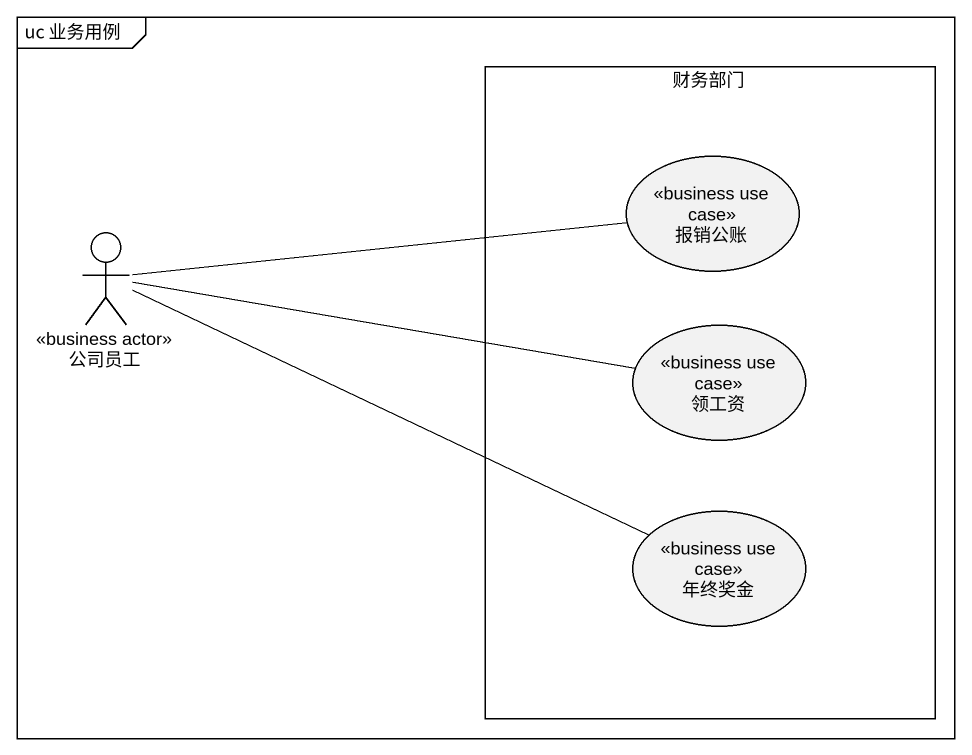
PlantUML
@startuml
mainframe uc 业务用例
rectangle 财务部门 {
  usecase 报销公账 <<business use case>>
  usecase 领工资 <<business use case>>
  usecase 年终奖金 <<business use case>>
}
actor 公司员工 <<business actor>>
公司员工 -right- 报销公账
公司员工 -right- 领工资
公司员工 -right- 年终奖金
@enduml
